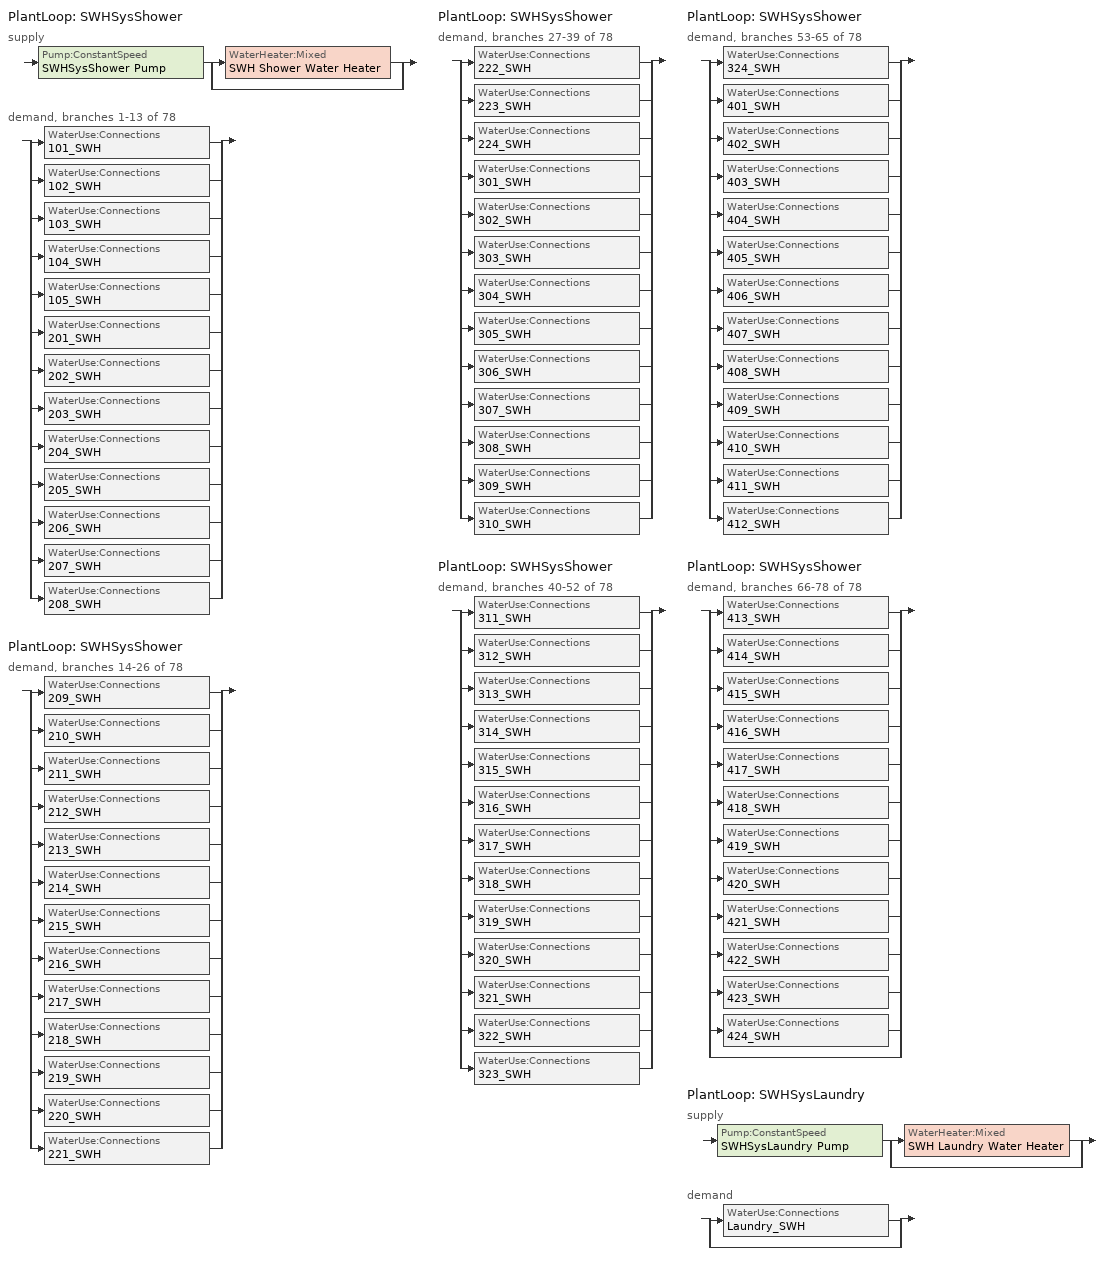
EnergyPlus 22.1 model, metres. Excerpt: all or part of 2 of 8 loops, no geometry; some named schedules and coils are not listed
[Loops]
PlantLoop 'SWHSysShower'
 supply: Pump:ConstantSpeed 'SWHSysShower Pump' > split
  | WaterHeater:Mixed 'SWH Shower Water Heater'
  | bypass
 demand, branches 1-13 of 78: split
  | WaterUse:Connections '101_SWH'
  | WaterUse:Connections '102_SWH'
  | WaterUse:Connections '103_SWH'
  | WaterUse:Connections '104_SWH'
  | WaterUse:Connections '105_SWH'
  | WaterUse:Connections '201_SWH'
  | WaterUse:Connections '202_SWH'
  | WaterUse:Connections '203_SWH'
  | WaterUse:Connections '204_SWH'
  | WaterUse:Connections '205_SWH'
  | WaterUse:Connections '206_SWH'
  | WaterUse:Connections '207_SWH'
  | WaterUse:Connections '208_SWH'
PlantLoop 'SWHSysShower'
 demand, branches 14-26 of 78: split
  | WaterUse:Connections '209_SWH'
  | WaterUse:Connections '210_SWH'
  | WaterUse:Connections '211_SWH'
  | WaterUse:Connections '212_SWH'
  | WaterUse:Connections '213_SWH'
  | WaterUse:Connections '214_SWH'
  | WaterUse:Connections '215_SWH'
  | WaterUse:Connections '216_SWH'
  | WaterUse:Connections '217_SWH'
  | WaterUse:Connections '218_SWH'
  | WaterUse:Connections '219_SWH'
  | WaterUse:Connections '220_SWH'
  | WaterUse:Connections '221_SWH'
PlantLoop 'SWHSysShower'
 demand, branches 27-39 of 78: split
  | WaterUse:Connections '222_SWH'
  | WaterUse:Connections '223_SWH'
  | WaterUse:Connections '224_SWH'
  | WaterUse:Connections '301_SWH'
  | WaterUse:Connections '302_SWH'
  | WaterUse:Connections '303_SWH'
  | WaterUse:Connections '304_SWH'
  | WaterUse:Connections '305_SWH'
  | WaterUse:Connections '306_SWH'
  | WaterUse:Connections '307_SWH'
  | WaterUse:Connections '308_SWH'
  | WaterUse:Connections '309_SWH'
  | WaterUse:Connections '310_SWH'
PlantLoop 'SWHSysShower'
 demand, branches 40-52 of 78: split
  | WaterUse:Connections '311_SWH'
  | WaterUse:Connections '312_SWH'
  | WaterUse:Connections '313_SWH'
  | WaterUse:Connections '314_SWH'
  | WaterUse:Connections '315_SWH'
  | WaterUse:Connections '316_SWH'
  | WaterUse:Connections '317_SWH'
  | WaterUse:Connections '318_SWH'
  | WaterUse:Connections '319_SWH'
  | WaterUse:Connections '320_SWH'
  | WaterUse:Connections '321_SWH'
  | WaterUse:Connections '322_SWH'
  | WaterUse:Connections '323_SWH'
PlantLoop 'SWHSysShower'
 demand, branches 53-65 of 78: split
  | WaterUse:Connections '324_SWH'
  | WaterUse:Connections '401_SWH'
  | WaterUse:Connections '402_SWH'
  | WaterUse:Connections '403_SWH'
  | WaterUse:Connections '404_SWH'
  | WaterUse:Connections '405_SWH'
  | WaterUse:Connections '406_SWH'
  | WaterUse:Connections '407_SWH'
  | WaterUse:Connections '408_SWH'
  | WaterUse:Connections '409_SWH'
  | WaterUse:Connections '410_SWH'
  | WaterUse:Connections '411_SWH'
  | WaterUse:Connections '412_SWH'
PlantLoop 'SWHSysShower'
 demand, branches 66-78 of 78: split
  | WaterUse:Connections '413_SWH'
  | WaterUse:Connections '414_SWH'
  | WaterUse:Connections '415_SWH'
  | WaterUse:Connections '416_SWH'
  | WaterUse:Connections '417_SWH'
  | WaterUse:Connections '418_SWH'
  | WaterUse:Connections '419_SWH'
  | WaterUse:Connections '420_SWH'
  | WaterUse:Connections '421_SWH'
  | WaterUse:Connections '422_SWH'
  | WaterUse:Connections '423_SWH'
  | WaterUse:Connections '424_SWH'
  | bypass
PlantLoop 'SWHSysLaundry'
 supply: Pump:ConstantSpeed 'SWHSysLaundry Pump' > split
  | WaterHeater:Mixed 'SWH Laundry Water Heater'
  | bypass
 demand: split
  | WaterUse:Connections 'Laundry_SWH'
  | bypass
[ThermostatSetpoint:SingleHeating]
SemiHeated_HtgSP: Setpoint Temperature Schedule=SemiHeated_HtgSP_Sch
[ZoneControl:Thermostat] Control Type Schedule=COMPACT HVAC-ALWAYS 1; Control 1=SemiHeated_HtgSP
Name | Zone or ZoneList
FrontStairsFlr2 Thermostat | FrontStairsFlr2
FrontStairsFlr4 Thermostat | FrontStairsFlr4
RearStairsFlr2 Thermostat | RearStairsFlr2
RearStairsFlr4 Thermostat | RearStairsFlr4
[Zone equipment]
GuestRoom201: 201 PTAC
GuestRoom202_205: 202_205 PTAC
GuestRoom206_208: 206_208 PTAC
GuestRoom209_212: 209_212 PTAC
GuestRoom213: 213 PTAC
GuestRoom214: 214 PTAC
GuestRoom215_218: 215_218 PTAC
GuestRoom219: 219 PTAC
GuestRoom220_223: 220_223 PTAC
GuestRoom224: 224 PTAC
GuestRoom315_318: 315_318 PTAC
GuestRoom319: 319 PTAC
GuestRoom320_323: 320_323 PTAC
GuestRoom324: 324 PTAC
GuestRoom401: 401 PTAC
GuestRoom402_405: 402_405 PTAC
GuestRoom406_408: 406_408 PTAC
GuestRoom409_412: 409_412 PTAC
GuestRoom413: 413 PTAC
GuestRoom414: 414 PTAC
GuestRoom415_418: 415_418 PTAC
GuestRoom419: 419 PTAC
GuestRoom420_423: 420_423 PTAC
GuestRoom424: 424 PTAC
CorridorFlr1: CorridorFlr1 PTAC
CorridorFlr2: CorridorFlr2 PTAC
CorridorFlr3: CorridorFlr3 PTAC
CorridorFlr4: CorridorFlr4 PTAC
FrontStairsFlr1: FrontStairsFlr1 Unit Heater
FrontStairsFlr2: FrontStairsFlr2 Unit Heater
FrontStairsFlr3: FrontStairsFlr3 Unit Heater
FrontStairsFlr4: FrontStairsFlr4 Unit Heater
RearStairsFlr2: RearStairsFlr2 Unit Heater
RearStairsFlr3: RearStairsFlr3 Unit Heater
RearStairsFlr4: RearStairsFlr4 Unit Heater
[ZoneHVAC:UnitHeater] Availability Schedule=AlwaysOn; Maximum Supply Air Flow Rate {m3/s}=AUTOSIZE; Supply Air Fan Operation During No Heating=Yes; Maximum Hot Water or Steam Flow Rate {m3/s}=AUTOSIZE; Minimum Hot Water or Steam Flow Rate {m3/s}=0; Heating Convergence Tolerance=0.001
Name | Supply Air Fan | Heating Coil
FrontStairsFlr1 Unit Heater | FrontStairsFlr1 UnitHeater Fan | FrontStairsFlr1 UnitHeater Heating Coil
FrontStairsFlr2 Unit Heater | FrontStairsFlr2 UnitHeater Fan | FrontStairsFlr2 UnitHeater Heating Coil
FrontStairsFlr3 Unit Heater | FrontStairsFlr3 UnitHeater Fan | FrontStairsFlr3 UnitHeater Heating Coil
FrontStairsFlr4 Unit Heater | FrontStairsFlr4 UnitHeater Fan | FrontStairsFlr4 UnitHeater Heating Coil
RearStairsFlr1 Unit Heater | RearStairsFlr1 UnitHeater Fan | RearStairsFlr1 UnitHeater Heating Coil
RearStairsFlr2 Unit Heater | RearStairsFlr2 UnitHeater Fan | RearStairsFlr2 UnitHeater Heating Coil
RearStairsFlr3 Unit Heater | RearStairsFlr3 UnitHeater Fan | RearStairsFlr3 UnitHeater Heating Coil
RearStairsFlr4 Unit Heater | RearStairsFlr4 UnitHeater Fan | RearStairsFlr4 UnitHeater Heating Coil
MechanicalRoomFlr1 Unit Heater | MechRm UnitHeater Fan | MechRm UnitHeater Heating Coil
[Fan:ConstantVolume]
FrontStairsFlr1 UnitHeater Fan; FrontStairsFlr2 UnitHeater Fan; FrontStairsFlr3 UnitHeater Fan; FrontStairsFlr4 UnitHeater Fan; RearStairsFlr1 UnitHeater Fan; RearStairsFlr2 UnitHeater Fan; RearStairsFlr3 UnitHeater Fan; RearStairsFlr4 UnitHeater Fan; MechRm UnitHeater Fan: AlwaysOn, 0.536, 49.8, AUTOSIZE, 0.825, 1
[AvailabilityManager:Scheduled] Schedule=COMPACT HVAC-ALWAYS 1
SAC_FrontOffice Availability Manager; SAC_FrontLounge Availability Manager; SAC_MeetingRoom Availability Manager; SAC_EmployeeLounge Availability Manager; SAC_ExerciseCenter Availability Manager; SAC_Restroom Availability Manager
[WaterHeater:Mixed] Deadband Temperature Difference {deltaC}=2; Maximum Temperature Limit {C}=82.2222; Heater Control Type=Cycle; Heater Fuel Type=NATURALGAS; Off Cycle Parasitic Fuel Type=NATURALGAS; Off Cycle Parasitic Heat Fraction to Tank=0; On Cycle Parasitic Fuel Type=NATURALGAS; Ambient Temperature Indicator=zone; Use Side Effectiveness=1; Source Side Effectiveness=1; Use Side Design Flow Rate {m3/s}=AUTOSIZE; Source Side Design Flow Rate {m3/s}=AUTOSIZE; Indirect Water Heating Recovery Time {hr}=1.5
Name | Tank Volume {m3} | Setpoint Temperature Schedule | Heater Maximum Capacity {W} | Heater Thermal Efficiency | Off Cycle Parasitic Fuel Consumption Rate {W} | On Cycle Parasitic Fuel Consumption Rate {W} | Ambient Temperature Zone | Off Cycle Loss Coefficient to Ambient Temperature {W/K} | On Cycle Loss Coefficient to Ambient Temperature {W/K} | Peak Use Flow Rate {m3/s}
SWH Shower Water Heater | 1.135624 | SHWSysShower Water Heater Setpoint Temperature Schedule | 87921.32 | 0.803989 | 7231.83 | 7231.83 | MECHANICALROOMFLR1 | 11.2541 | 11.2541
SWH Laundry Water Heater | 0.757082 | SHWSysLaundry Water Heater Setpoint Temperature Schedule | 58614.21 | 0.805127 | 0 | 0 | LAUNDRYROOMFLR1 | 9.64329 | 9.64329 | 0
[Sizing:Plant] Loop Type=Heating; Loop Design Temperature Difference {deltaC}=5
Name | Design Loop Exit Temperature {C}
SWHSysShower | 60
SWHSysLaundry | 82.22
[PlantLoop] Fluid Type=WATER; Minimum Loop Temperature {C}=10; Maximum Loop Flow Rate {m3/s}=AUTOSIZE; Minimum Loop Flow Rate {m3/s}=0; Plant Loop Volume {m3}=AUTOSIZE; Load Distribution Scheme=Optimal
Name | Plant Equipment Operation Scheme | Maximum Loop Temperature {C}
SWHSysShower | SWHSysShower Loop Operation Scheme List | 60
SWHSysLaundry | SWHSysLaundry Loop Operation Scheme List | 82.22
[Pump:ConstantSpeed] Design Flow Rate {m3/s}=autosize; Design Power Consumption {W}=AUTOSIZE; Fraction of Motor Inefficiencies to Fluid Stream=0; Pump Control Type=Intermittent
Name | Design Pump Head {Pa} | Motor Efficiency
SWHSysShower Pump | 29891 | 0.85
SWHSysLaundry Pump | 0.001 | 0.3
[PlantEquipmentList]
SWHSysShower Equipment List: SWH Shower Water Heater
SWHSysLaundry Equipment List: SWH Laundry Water Heater
[PlantEquipmentOperation:HeatingLoad] Load Range 1 Lower Limit {W}=0; Load Range 1 Upper Limit {W}=1000000000000000
Name | Range 1 Equipment List
SWHSysShower Operation Scheme | SWHSysShower Equipment List
SWHSysLaundry Operation Scheme | SWHSysLaundry Equipment List
[PlantEquipmentOperationSchemes] Control Scheme 1 Schedule=PlantOnSched
Name | Control Scheme 1
SWHSysShower Loop Operation Scheme List | SWHSysShower Operation Scheme
SWHSysLaundry Loop Operation Scheme List | SWHSysLaundry Operation Scheme
[SetpointManager:Scheduled] Control Variable=Temperature
Name | Schedule | Setpoint Node or NodeList
SWHSysShower Loop Setpoint Manager | SHWSysShower-Loop-Temp-Schedule | SWHSysShower Supply Outlet Node
SWHSysLaundry Loop Setpoint Manager | SHWSysLaundry-Loop-Temp-Schedule | SWHSysLaundry Supply Outlet Node
[WaterUse:Equipment] Sensible Fraction Schedule=SHW Sensible fract sched; Latent Fraction Schedule=SHW Latent fract sched
Name | Peak Flow Rate {m3/s} | Flow Rate Fraction Schedule | Target Temperature Schedule | Zone
101_SWH | 2.337e-06 | AlwaysOff | SHW Shower Temp Sched | GuestRoom101
102_SWH | 2.337e-06 | AlwaysOff | SHW Shower Temp Sched | GuestRoom102
103_SWH | 2.337e-06 | GuestRoom_SHW_Sch | SHW Shower Temp Sched | GuestRoom103
104_SWH | 2.337e-06 | GuestRoom_SHW_Sch | SHW Shower Temp Sched | GuestRoom104
105_SWH | 2.337e-06 | GuestRoom_SHW_Sch | SHW Shower Temp Sched | GuestRoom105
201_SWH | 2.337e-06 | AlwaysOff | SHW Shower Temp Sched | GuestRoom201
202_SWH; 203_SWH; 204_SWH; 205_SWH | 2.337e-06 | GuestRoom_SHW_Sch | SHW Shower Temp Sched | GuestRoom202_205
206_SWH; 207_SWH; 208_SWH | 2.337e-06 | GuestRoom_SHW_Sch | SHW Shower Temp Sched | GuestRoom206_208
209_SWH; 210_SWH; 211_SWH; 212_SWH | 2.337e-06 | GuestRoom_SHW_Sch | SHW Shower Temp Sched | GuestRoom209_212
213_SWH | 2.337e-06 | GuestRoom_SHW_Sch | SHW Shower Temp Sched | GuestRoom213
214_SWH | 2.337e-06 | GuestRoom_SHW_Sch | SHW Shower Temp Sched | GuestRoom214
215_SWH; 216_SWH; 217_SWH; 218_SWH | 2.337e-06 | AlwaysOff | SHW Shower Temp Sched | GuestRoom215_218
219_SWH | 2.337e-06 | GuestRoom_SHW_Sch | SHW Shower Temp Sched | GuestRoom219
220_SWH; 221_SWH; 222_SWH; 223_SWH | 2.337e-06 | GuestRoom_SHW_Sch | SHW Shower Temp Sched | GuestRoom220_223
224_SWH | 2.337e-06 | GuestRoom_SHW_Sch | SHW Shower Temp Sched | GuestRoom224
301_SWH | 2.337e-06 | AlwaysOff | SHW Shower Temp Sched | GuestRoom301
302_SWH; 303_SWH; 304_SWH; 305_SWH | 2.337e-06 | AlwaysOff | SHW Shower Temp Sched | GuestRoom302_305
306_SWH; 307_SWH; 308_SWH | 2.337e-06 | AlwaysOff | SHW Shower Temp Sched | GuestRoom306_308
309_SWH; 310_SWH; 311_SWH; 312_SWH | 2.337e-06 | GuestRoom_SHW_Sch | SHW Shower Temp Sched | GuestRoom309_312
313_SWH | 2.337e-06 | AlwaysOff | SHW Shower Temp Sched | GuestRoom313
314_SWH | 2.337e-06 | GuestRoom_SHW_Sch | SHW Shower Temp Sched | GuestRoom314
315_SWH; 316_SWH; 317_SWH; 318_SWH | 2.337e-06 | GuestRoom_SHW_Sch | SHW Shower Temp Sched | GuestRoom315_318
319_SWH | 2.337e-06 | AlwaysOff | SHW Shower Temp Sched | GuestRoom319
320_SWH; 321_SWH; 322_SWH; 323_SWH | 2.337e-06 | GuestRoom_SHW_Sch | SHW Shower Temp Sched | GuestRoom320_323
324_SWH | 2.337e-06 | AlwaysOff | SHW Shower Temp Sched | GuestRoom324
401_SWH | 2.337e-06 | GuestRoom_SHW_Sch | SHW Shower Temp Sched | GuestRoom401
402_SWH; 403_SWH; 404_SWH; 405_SWH | 2.337e-06 | AlwaysOff | SHW Shower Temp Sched | GuestRoom402_405
406_SWH; 407_SWH; 408_SWH | 2.337e-06 | AlwaysOff | SHW Shower Temp Sched | GuestRoom406_408
409_SWH; 410_SWH; 411_SWH; 412_SWH | 2.337e-06 | GuestRoom_SHW_Sch | SHW Shower Temp Sched | GuestRoom409_412
413_SWH | 2.337e-06 | AlwaysOff | SHW Shower Temp Sched | GuestRoom413
414_SWH | 2.337e-06 | AlwaysOff | SHW Shower Temp Sched | GuestRoom414
415_SWH; 416_SWH; 417_SWH; 418_SWH | 2.337e-06 | GuestRoom_SHW_Sch | SHW Shower Temp Sched | GuestRoom415_418
419_SWH | 2.337e-06 | GuestRoom_SHW_Sch | SHW Shower Temp Sched | GuestRoom419
420_SWH; 421_SWH; 422_SWH; 423_SWH | 2.337e-06 | GuestRoom_SHW_Sch | SHW Shower Temp Sched | GuestRoom420_423
424_SWH | 2.337e-06 | GuestRoom_SHW_Sch | SHW Shower Temp Sched | GuestRoom424
Laundry_SWH | 0.00012933 | LaundryRoom_SHW_Sch | SHW Laundry Temp Sched | LaundryRoomFlr1
[WaterUse:Connections]
Name | Water Use Equipment 1
101_SWH | 101_SWH
102_SWH | 102_SWH
103_SWH | 103_SWH
104_SWH | 104_SWH
105_SWH | 105_SWH
201_SWH | 201_SWH
202_SWH | 202_SWH
203_SWH | 203_SWH
204_SWH | 204_SWH
205_SWH | 205_SWH
206_SWH | 206_SWH
207_SWH | 207_SWH
208_SWH | 208_SWH
209_SWH | 209_SWH
210_SWH | 210_SWH
211_SWH | 211_SWH
212_SWH | 212_SWH
213_SWH | 213_SWH
214_SWH | 214_SWH
215_SWH | 215_SWH
216_SWH | 216_SWH
217_SWH | 217_SWH
218_SWH | 218_SWH
219_SWH | 219_SWH
220_SWH | 220_SWH
221_SWH | 221_SWH
222_SWH | 222_SWH
223_SWH | 223_SWH
224_SWH | 224_SWH
301_SWH | 301_SWH
302_SWH | 302_SWH
303_SWH | 303_SWH
304_SWH | 304_SWH
305_SWH | 305_SWH
306_SWH | 306_SWH
307_SWH | 307_SWH
308_SWH | 308_SWH
309_SWH | 309_SWH
310_SWH | 310_SWH
311_SWH | 311_SWH
312_SWH | 312_SWH
313_SWH | 313_SWH
314_SWH | 314_SWH
315_SWH | 315_SWH
316_SWH | 316_SWH
317_SWH | 317_SWH
318_SWH | 318_SWH
319_SWH | 319_SWH
320_SWH | 320_SWH
321_SWH | 321_SWH
322_SWH | 322_SWH
323_SWH | 323_SWH
324_SWH | 324_SWH
401_SWH | 401_SWH
402_SWH | 402_SWH
403_SWH | 403_SWH
404_SWH | 404_SWH
405_SWH | 405_SWH
406_SWH | 406_SWH
407_SWH | 407_SWH
408_SWH | 408_SWH
409_SWH | 409_SWH
410_SWH | 410_SWH
411_SWH | 411_SWH
412_SWH | 412_SWH
413_SWH | 413_SWH
414_SWH | 414_SWH
415_SWH | 415_SWH
416_SWH | 416_SWH
417_SWH | 417_SWH
418_SWH | 418_SWH
419_SWH | 419_SWH
420_SWH | 420_SWH
421_SWH | 421_SWH
422_SWH | 422_SWH
423_SWH | 423_SWH
424_SWH | 424_SWH
Laundry_SWH | Laundry_SWH
[EnergyManagementSystem:Actuator]
S_LivingUnit_CLGSETP_Actuator: OBCReset_S_OccGuestRoom_ClgSP_Sch_20min; Schedule:Compact; Schedule Value
S_LivingUnit_HTGSETP_Actuator: OBCReset_S_OccGuestRoom_HtgSP_Sch_20min; Schedule:Compact; Schedule Value
N_LivingUnit_CLGSETP_Actuator: OBCReset_N_OccGuestRoom_ClgSP_Sch_20min; Schedule:Compact; Schedule Value
N_LivingUnit_HTGSETP_Actuator: OBCReset_N_OccGuestRoom_HtgSP_Sch_20min; Schedule:Compact; Schedule Value
[EnergyManagementSystem:ProgramCallingManager]
Door_Switch_Enabled_Thermostat_Reset: BeginTimestepBeforePredictor; Door_Switch_Enabled_Thermostat_Reset_Program_N_LivingUnit; Door_Switch_Enabled_Thermostat_Reset_Program_S_LivingUnit
init_timesteps_after_doorshut_south_Program Manager: BeginNewEnvironment; init_timesteps_after_doorshut
[EnergyManagementSystem:Program]
init_timesteps_after_doorshut: SET timesteps_after_doorshut_south = 0; SET timesteps_after_doorshut_north = 0
Door_Switch_Enabled_Thermostat_Reset_Program_S_LivingUnit: IF (S_Sliding_Door_Ventilation_Sensor > 0); SET timesteps_after_doorshut_south = 0; SET S_LivingUnit_CLGSETP_Actuator = 32.22; SET S_LivingUnit_HTGSETP_Actuator = 12.78; ELSEIF S_LivingUnit_CLGSETP_Actuator > 24.4; SET timesteps_after_doorshut_south = timesteps_after_doorshut_south + 1; IF timesteps_after_doorshut_south == 1; SET S_LivingUnit_CLGSETP_Actuator = 30; SET S_LivingUnit_HTGSETP_Actuator = 14; ELSEIF timesteps_after_doorshut_south == 2; SET S_LivingUnit_CLGSETP_Actuator = 28; SET S_LivingUnit_HTGSETP_Actuator = 16; ELSEIF timesteps_after_doorshut_south == 3; SET S_LivingUnit_CLGSETP_Actuator = 26; SET S_LivingUnit_HTGSETP_Actuator = 18; ELSEIF timesteps_after_doorshut_south == 4; SET S_LivingUnit_CLGSETP_Actuator = 25; SET S_LivingUnit_HTGSETP_Actuator = 20; SET S_LivingUnit_CLGSETP_Actuator = null; SET S_LivingUnit_HTGSETP_Actuator = null; ENDIF; ELSE; SET timesteps_after_doorshut_south = 0; SET S_LivingUnit_CLGSETP_Actuator = null; SET S_LivingUnit_HTGSETP_Actuator = null; ENDIF
Door_Switch_Enabled_Thermostat_Reset_Program_N_LivingUnit: IF (N_Sliding_Door_Ventilation_Sensor > 0); SET timesteps_after_doorshut_north = 0; SET N_LivingUnit_CLGSETP_Actuator = 32.22; SET N_LivingUnit_HTGSETP_Actuator = 12.78; ELSEIF N_LivingUnit_CLGSETP_Actuator > 24.4; SET timesteps_after_doorshut_north = timesteps_after_doorshut_north + 1; IF timesteps_after_doorshut_north == 1; SET N_LivingUnit_CLGSETP_Actuator = 30; SET N_LivingUnit_HTGSETP_Actuator = 14; ELSEIF timesteps_after_doorshut_north == 2; SET N_LivingUnit_CLGSETP_Actuator = 28; SET N_LivingUnit_HTGSETP_Actuator = 16; ELSEIF timesteps_after_doorshut_north == 3; SET N_LivingUnit_CLGSETP_Actuator = 26; SET N_LivingUnit_HTGSETP_Actuator = 18; ELSEIF timesteps_after_doorshut_north == 4; SET N_LivingUnit_CLGSETP_Actuator = 25; SET N_LivingUnit_HTGSETP_Actuator = 20; SET N_LivingUnit_CLGSETP_Actuator = null; SET N_LivingUnit_HTGSETP_Actuator = null; ENDIF; ELSE; SET timesteps_after_doorshut_north = 0; SET N_LivingUnit_CLGSETP_Actuator = null; SET N_LivingUnit_HTGSETP_Actuator = null; ENDIF
[EnergyManagementSystem:OutputVariable] Type of Data in Variable=Averaged; Update Frequency=ZoneTimeStep
Name | EMS Variable
timesteps_after_doorshut_south | timesteps_after_doorshut_south
timesteps_after_doorshut_north | timesteps_after_doorshut_north
[Schedule:Compact]
AlwaysOn; COMPACT HVAC-ALWAYS 1; PlantOnSched: Through: 12/31, For: AllDays, Until: 24:00, 1
AlwaysOff: Through: 12/31, For: AllDays, Until: 24:00, 0
SHWSysShower-Loop-Temp-Schedule; SHWSysLaundry-Loop-Temp-Schedule; SHWSysShower Water Heater Setpoint Temperature Schedule; SHW Shower Temp Sched: Through: 12/31, For: AllDays, Until: 24:00, 60
SHWSysLaundry Water Heater Setpoint Temperature Schedule; SHW Laundry Temp Sched: Through: 12/31, For: AllDays, Until: 24:00, 82.22
GuestRoom_SHW_Sch: Through: 12/31, For: Weekdays, Until: 01:00, 0.2, Until: 04:00, 0.15, Until: 05:00, 0.2, Until: 06:00, 0.35, Until: 07:00, 0.6, Until: 08:00, 0.8, Until: 09:00, 0.55, Until: 10:00, 0.4, Until: 11:00, 0.3, Until: 17:00, 0.2, Until: 18:00, 0.3, Until: 19:00, 0.55, Until: 21:00, 0.4, Until: 22:00, 0.6, Until: 23:00, 0.45, Until: 24:00, 0.25, For: AllOtherDays, Until: 01:00, 0.2, Until: 04:00, 0.15, Until: 05:00, 0.2, Until: 06:00, 0.25, Until: 07:00, 0.35, Until: 08:00, 0.6, Until: 09:00, 0.8, Until: 10:00, 0.55, Until: 11:00, 0.4, Until: 12:00, 0.3, Until: 17:00, 0.2, Until: 18:00, 0.25, Until: 19:00, 0.3, Until: 22:00, 0.4, Until: 23:00, 0.6, Until: 24:00, 0.35
LaundryRoom_SHW_Sch: Through: 12/31, For: AllDays, Until: 08:00, 0, Until: 16:00, 1, Until: 24:00, 0
SHW Latent fract sched: Through: 12/31, For: AllDays, Until: 24:00, 0.05
SHW Sensible fract sched: Through: 12/31, For: AllDays, Until: 24:00, 0.2
